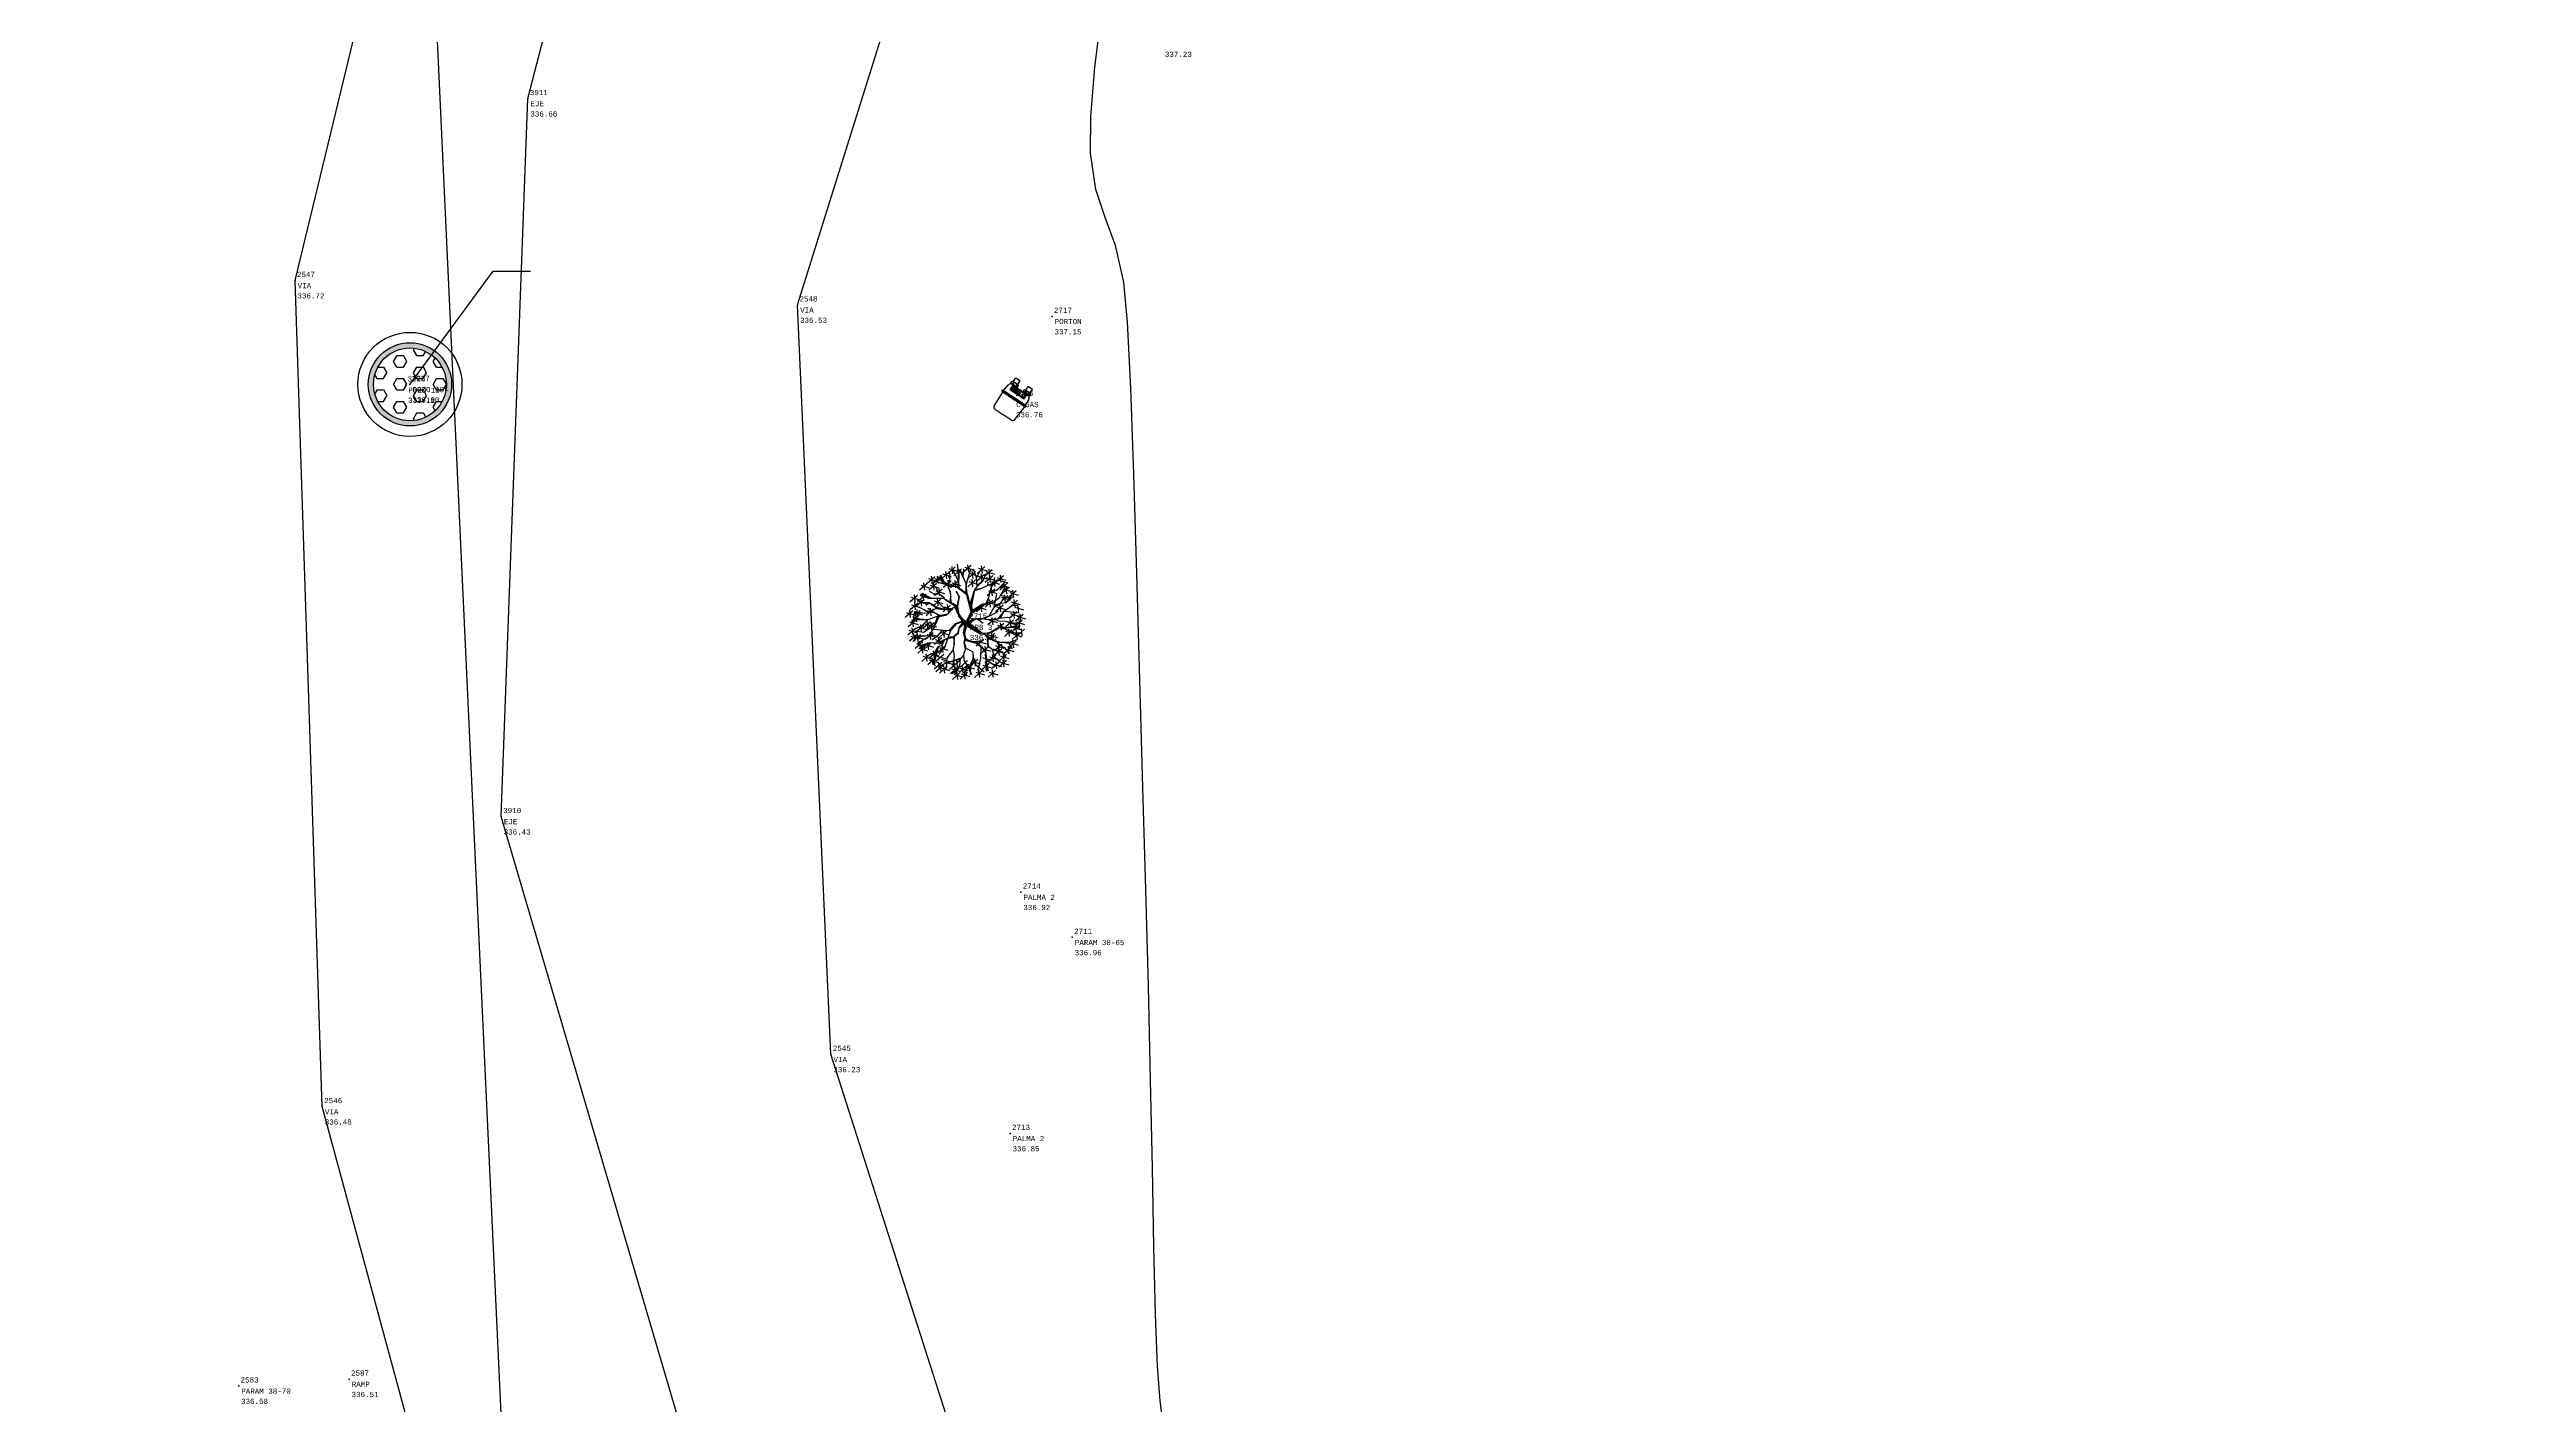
# Model space of a CAD drawing. Header units: metres. Extents: x 5050628 to 5051715, y 2427226 to 2427693.
# Drawn here: x 5051394.82 to 5051418.44, y 2427581.33 to 2427594.36 of the extents above; entities that cross this region are included whole.
import ezdxf
from ezdxf.enums import TextEntityAlignment as Align

# ---------------------------------------------------------------- set-up
doc = ezdxf.new("R2010")
doc.units = ezdxf.units.M
for name, color, linetype in [('1. Eje Vía', 7, 'Continuous'), ('ARBOLES', 3, 'Continuous'), ('C-TOPO-MINR-N', 11, 'Continuous'), ('CVL_PUNTO', 2, 'Continuous'), ('CVL_PUNTO_COR', 2, 'Continuous'), ('CVL_PUNTO_NUM', 2, 'Continuous'), ('POZO', 251, 'Continuous'), ('Red Baja Tension', 30, 'Continuous'), ('Texto', 7, 'Continuous'), ('Vía', 40, 'Continuous')]:
    doc.layers.add(name, color=color, linetype=linetype)
doc.styles.add('MONOTXT4', font='monotxt4.shx')

# ---------------------------------------------------------------- blocks, each defined once
blk = doc.blocks.new('POZO')
h = blk.add_hatch(color=251)
h.dxf.hatch_style = 1
h.paths.add_polyline_path([(0.4, 0, 1), (-0.4, 0, 1)])
h.paths.add_polyline_path([(-0.35, 0, -1), (0.35, 0, -1)], flags=16)
h = blk.add_hatch()
h.set_pattern_fill('HEX', color=252, scale=0.02)
h.set_pattern_definition([(0, (-1173315.06659, -1368270.07615), (0, 0.109985226308), [0.0635, -0.127]), (120, (-1173315.06659, -1368270.07615), (-0.095250000024, -0.054992613154), [0.0635, -0.127]), (60, (-1173315.00309, -1368270.07615), (-0.095250000024, 0.054992613154), [0.0635, -0.127])])
h.paths.add_polyline_path([(-0.35, 0, 1), (0.35, 0, 1)])
at = {"color": 252}
for radius in [0.5, 0.4, 0.35]:
    blk.add_circle((0, 0), radius, dxfattribs=at)
blk = doc.blocks.new('ar-2')
at = {"layer": 'ARBOLES'}
for p, q in [((28.994, 112.147), (28.788, 111.964)), ((28.821, 112.102), (29.055, 112.03)), ((28.899, 112.164), (28.922, 111.964)), ((29.159, 112.15), (28.953, 111.966)), ((29.24, 111.943), (28.972, 112.031)), ((28.986, 112.105), (29.22, 112.033)), ((29.064, 112.167), (29.087, 111.966)), ((29.381, 112.272), (29.175, 112.089)), ((29.208, 112.227), (29.442, 112.155)), ((29.442, 112.04), (29.235, 111.857)), ((29.286, 112.289), (29.309, 112.089)), ((29.552, 112.413), (29.346, 112.23)), ((29.401, 112.088), (29.364, 112.162)), ((29.379, 112.368), (29.613, 112.296)), ((29.632, 112.027), (29.426, 111.844)), ((29.457, 112.43), (29.48, 112.23)), ((29.716, 112.36), (29.509, 112.177)), ((29.537, 112.044), (29.56, 111.844)), ((29.543, 112.315), (29.776, 112.243)), ((29.603, 112.491), (29.626, 112.29)), ((29.982, 112.455), (29.776, 112.272)), ((29.809, 112.411), (30.043, 112.339)), ((29.887, 112.473), (29.91, 112.272)), ((30.096, 112.061), (29.889, 111.878)), ((30.099, 112.288), (29.893, 112.105)), ((29.923, 112.016), (30.156, 111.944)), ((29.926, 112.243), (30.16, 112.171)), ((30, 112.078), (30.023, 111.878)), ((30.004, 112.305), (30.027, 112.105)), ((30.344, 112.212), (30.137, 112.029)), ((30.353, 112.423), (30.146, 112.24)), ((30.171, 112.168), (30.404, 112.095)), ((30.18, 112.379), (30.413, 112.306)), ((30.248, 112.23), (30.271, 112.029)), ((30.257, 112.441), (30.28, 112.24)), ((30.555, 112.339), (30.348, 112.155)), ((30.566, 112.171), (30.36, 111.988)), ((30.382, 112.294), (30.615, 112.222)), ((30.393, 112.127), (30.627, 112.054)), ((30.459, 112.356), (30.482, 112.155)), ((30.471, 112.189), (30.494, 111.988)), ((30.694, 112.066), (30.488, 111.883)), ((30.521, 112.021), (30.755, 111.949)), ((30.599, 112.083), (30.622, 111.883)), ((30.86, 112.173), (30.654, 111.99)), ((30.687, 112.129), (30.921, 112.056)), ((30.743, 112.051), (30.977, 111.979)), ((30.765, 112.191), (30.788, 111.99)), ((28.528, 111.641), (28.322, 111.457)), ((28.536, 111.431), (28.33, 111.248)), ((28.355, 111.596), (28.589, 111.524)), ((28.363, 111.387), (28.597, 111.315)), ((28.433, 111.658), (28.456, 111.457)), ((28.441, 111.449), (28.464, 111.248)), ((28.703, 111.533), (28.497, 111.35)), ((28.68, 111.44), (28.53, 111.502)), ((28.764, 111.682), (28.558, 111.499)), ((28.786, 111.965), (28.579, 111.782)), ((28.608, 111.55), (28.631, 111.35)), ((28.613, 111.92), (28.846, 111.848)), ((28.669, 111.7), (28.692, 111.499)), ((28.69, 111.982), (28.714, 111.782)), ((29.043, 111.964), (28.837, 111.781)), ((28.87, 111.919), (29.104, 111.847)), ((29.153, 111.542), (28.947, 111.359)), ((28.948, 111.981), (28.971, 111.781)), ((28.98, 111.498), (29.214, 111.426)), ((29.198, 111.809), (28.992, 111.626)), ((29.025, 111.764), (29.259, 111.692)), ((29.058, 111.56), (29.081, 111.359)), ((29.29, 111.272), (29.084, 111.452)), ((29.103, 111.827), (29.126, 111.626)), ((29.426, 111.381), (29.22, 111.198)), ((29.269, 111.995), (29.502, 111.923)), ((29.331, 111.398), (29.354, 111.198)), ((29.459, 111.982), (29.692, 111.91)), ((30.237, 111.392), (30.26, 111.192)), ((30.572, 111.509), (30.366, 111.326)), ((30.399, 111.465), (30.632, 111.392)), ((30.434, 111.919), (30.446, 112)), ((30.449, 111.764), (30.683, 111.692)), ((30.477, 111.527), (30.5, 111.326)), ((30.527, 111.827), (30.55, 111.626)), ((30.603, 111.328), (30.677, 111.671)), ((30.85, 111.375), (30.644, 111.192)), ((30.755, 111.392), (30.778, 111.192)), ((30.963, 111.971), (30.756, 111.788)), ((30.79, 111.926), (31.023, 111.854)), ((30.808, 111.591), (31.042, 111.519)), ((31.017, 111.865), (30.81, 111.682)), ((30.844, 111.82), (31.077, 111.748)), ((30.857, 111.782), (30.956, 111.857)), ((30.867, 111.988), (30.89, 111.788)), ((30.921, 111.882), (30.945, 111.682)), ((31.2, 111.764), (30.994, 111.581)), ((31.027, 111.72), (31.261, 111.648)), ((31.239, 111.509), (31.033, 111.326)), ((31.066, 111.465), (31.3, 111.392)), ((31.094, 111.372), (31.231, 111.378)), ((31.105, 111.782), (31.128, 111.581)), ((31.144, 111.527), (31.167, 111.326)), ((31.242, 111.382), (31.265, 111.182)), ((28.4, 111.227), (28.194, 111.044)), ((28.227, 111.182), (28.46, 111.11)), ((28.468, 110.742), (28.262, 110.559)), ((28.48, 110.97), (28.274, 110.787)), ((28.295, 110.697), (28.529, 110.625)), ((28.305, 111.244), (28.328, 111.044)), ((28.307, 110.925), (28.541, 110.853)), ((28.569, 111.108), (28.363, 110.925)), ((28.373, 110.759), (28.396, 110.559)), ((28.385, 110.987), (28.408, 110.787)), ((28.603, 111.231), (28.396, 111.048)), ((28.43, 111.186), (28.663, 111.114)), ((28.474, 111.126), (28.497, 110.925)), ((28.699, 110.836), (28.493, 110.653)), ((28.507, 111.248), (28.53, 111.048)), ((28.526, 110.791), (28.759, 110.719)), ((28.604, 110.853), (28.627, 110.653)), ((28.875, 110.925), (28.669, 110.742)), ((28.702, 110.88), (28.936, 110.808)), ((28.964, 111.276), (28.758, 111.092)), ((28.98, 110.902), (28.774, 110.719)), ((28.78, 110.942), (28.803, 110.742)), ((28.807, 110.857), (29.041, 110.785)), ((28.869, 111.293), (28.892, 111.092)), ((28.885, 110.919), (28.908, 110.719)), ((29.32, 110.686), (29.114, 110.503)), ((29.225, 110.703), (29.248, 110.503)), ((29.253, 111.336), (29.486, 111.264)), ((30.16, 111.33), (30.393, 111.258)), ((30.638, 111.025), (30.432, 110.841)), ((30.465, 110.98), (30.699, 110.908)), ((30.543, 111.042), (30.566, 110.841)), ((30.868, 110.88), (30.662, 110.697)), ((30.677, 111.33), (30.911, 111.258)), ((30.773, 110.897), (30.796, 110.697)), ((31.089, 110.713), (30.883, 110.53)), ((31.128, 110.97), (30.922, 110.787)), ((30.994, 110.73), (31.017, 110.53)), ((31.222, 111.198), (31.016, 111.015)), ((31.033, 110.987), (31.056, 110.787)), ((31.049, 111.153), (31.283, 111.081)), ((31.276, 110.82), (31.07, 110.637)), ((31.103, 110.776), (31.336, 110.704)), ((31.127, 111.215), (31.15, 111.015)), ((31.368, 110.97), (31.162, 110.787)), ((31.164, 111.32), (31.398, 111.248)), ((31.181, 110.838), (31.204, 110.637)), ((31.394, 111.125), (31.188, 110.942)), ((31.195, 110.925), (31.428, 110.853)), ((31.221, 111.081), (31.455, 111.009)), ((31.433, 110.725), (31.227, 110.542)), ((31.273, 110.987), (31.296, 110.787)), ((31.299, 111.143), (31.322, 110.942)), ((31.338, 110.742), (31.361, 110.542)), ((28.513, 110.584), (28.307, 110.401)), ((28.34, 110.539), (28.574, 110.467)), ((28.608, 110.578), (28.402, 110.395)), ((28.418, 110.601), (28.441, 110.401)), ((28.435, 110.533), (28.669, 110.461)), ((28.669, 110.386), (28.463, 110.203)), ((28.513, 110.595), (28.536, 110.395)), ((28.738, 110.254), (28.532, 110.071)), ((28.565, 110.21), (28.798, 110.138)), ((28.574, 110.403), (28.597, 110.203)), ((28.848, 110.035), (28.641, 109.852)), ((28.643, 110.272), (28.666, 110.071)), ((28.897, 110.351), (28.69, 110.168)), ((28.724, 110.306), (28.957, 110.234)), ((28.953, 110.629), (28.747, 110.446)), ((28.752, 110.053), (28.776, 109.852)), ((28.78, 110.585), (29.013, 110.513)), ((28.801, 110.368), (28.825, 110.168)), ((29.048, 110.123), (28.842, 109.94)), ((28.858, 110.647), (28.881, 110.446)), ((28.875, 110.078), (29.109, 110.006)), ((28.953, 110.14), (28.976, 109.94)), ((29.183, 110.491), (28.977, 110.308)), ((29.01, 110.446), (29.243, 110.374)), ((29.237, 110.04), (29.031, 109.856)), ((29.088, 110.508), (29.111, 110.308)), ((29.113, 110.228), (29.346, 110.156)), ((29.147, 110.641), (29.381, 110.569)), ((30.328, 110.446), (30.122, 110.263)), ((30.155, 110.402), (30.389, 110.329)), ((30.449, 110.246), (30.243, 110.063)), ((30.276, 110.201), (30.51, 110.129)), ((30.354, 110.263), (30.377, 110.063)), ((30.627, 110.614), (30.421, 110.43)), ((30.65, 110.024), (30.444, 109.841)), ((30.454, 110.569), (30.687, 110.497)), ((30.532, 110.631), (30.555, 110.43)), ((30.555, 110.041), (30.578, 109.841)), ((30.811, 110.324), (30.605, 110.14)), ((30.811, 110.191), (30.605, 110.008)), ((30.638, 110.279), (30.872, 110.207)), ((30.716, 110.341), (30.739, 110.14)), ((30.716, 110.208), (30.739, 110.008)), ((30.944, 110.051), (30.738, 109.868)), ((30.771, 110.006), (31.004, 109.934)), ((30.849, 110.068), (30.872, 109.868)), ((31.078, 110.24), (30.872, 110.057)), ((30.883, 110.226), (31.007, 110.065)), ((30.905, 110.195), (31.138, 110.123)), ((30.916, 110.668), (31.15, 110.596)), ((30.983, 110.257), (31.006, 110.057)), ((31.2, 110.407), (30.994, 110.224)), ((31.301, 110.632), (31.094, 110.449)), ((31.105, 110.425), (31.128, 110.224)), ((31.128, 110.587), (31.361, 110.515)), ((31.205, 110.649), (31.228, 110.449)), ((28.675, 109.99), (28.908, 109.918)), ((29.013, 109.94), (28.807, 109.757)), ((28.84, 109.895), (29.074, 109.823)), ((28.918, 109.957), (28.941, 109.757)), ((28.974, 109.92), (28.997, 109.72)), ((29.186, 109.821), (28.979, 109.638)), ((29.235, 109.753), (29.028, 109.57)), ((29.064, 109.995), (29.297, 109.923)), ((29.09, 109.838), (29.113, 109.638)), ((29.331, 109.718), (29.124, 109.535)), ((29.139, 109.77), (29.162, 109.57)), ((29.158, 109.673), (29.391, 109.601)), ((29.181, 109.913), (29.414, 109.841)), ((29.23, 109.845), (29.463, 109.773)), ((29.235, 109.735), (29.259, 109.535)), ((29.603, 109.817), (29.397, 109.634)), ((29.459, 109.65), (29.692, 109.578)), ((29.684, 109.547), (29.478, 109.364)), ((29.508, 109.835), (29.531, 109.634)), ((29.511, 109.502), (29.745, 109.43)), ((29.514, 109.523), (29.632, 109.679)), ((29.537, 109.712), (29.56, 109.512)), ((29.581, 109.897), (29.605, 109.696)), ((29.589, 109.564), (29.612, 109.364)), ((29.654, 109.673), (29.887, 109.601)), ((29.887, 109.874), (29.681, 109.691)), ((29.887, 109.556), (29.681, 109.373)), ((29.904, 109.773), (29.698, 109.59)), ((29.714, 109.512), (29.948, 109.44)), ((29.731, 109.735), (29.754, 109.535)), ((29.792, 109.574), (29.815, 109.373)), ((30.01, 109.763), (29.803, 109.579)), ((29.869, 109.753), (29.831, 109.61)), ((29.831, 109.61), (29.85, 109.479)), ((29.837, 109.718), (30.07, 109.646)), ((29.914, 109.78), (29.938, 109.579)), ((30.165, 109.907), (29.959, 109.724)), ((29.992, 109.862), (30.226, 109.79)), ((30.282, 109.601), (30.076, 109.418)), ((30.109, 109.556), (30.343, 109.484)), ((30.167, 109.616), (30.211, 109.523)), ((30.187, 109.618), (30.21, 109.418)), ((30.471, 109.796), (30.265, 109.613)), ((30.294, 109.956), (30.527, 109.884)), ((30.298, 109.751), (30.532, 109.679)), ((30.376, 109.813), (30.399, 109.613)), ((30.645, 109.605), (30.439, 109.422)), ((30.472, 109.561), (30.706, 109.489)), ((30.477, 109.979), (30.71, 109.907)), ((30.743, 109.829), (30.537, 109.646)), ((30.55, 109.623), (30.573, 109.422)), ((30.57, 109.784), (30.804, 109.712)), ((30.648, 109.846), (30.671, 109.646)), ((30.94, 109.879), (30.733, 109.696)), ((30.767, 109.835), (31, 109.763)), ((30.844, 109.897), (30.867, 109.696))]:
    blk.add_line(p, q, dxfattribs=at)
at = {"layer": 'ARBOLES', "color": 27}
for p, q in [((29.245, 111.956), (29.091, 112.149)), ((29.115, 112.149), (29.24, 111.988)), ((29.24, 111.988), (29.14, 112.174)), ((29.277, 111.969), (29.158, 112.187)), ((29.346, 112.057), (29.369, 111.857)), ((29.37, 111.844), (29.414, 112.149)), ((29.414, 112.149), (29.395, 112.287)), ((29.638, 112.025), (29.5, 112.311)), ((29.638, 112.218), (29.619, 112.342)), ((29.619, 111.888), (29.644, 112.043)), ((29.62, 112.377), (29.643, 112.177)), ((29.638, 112.342), (29.65, 112.224)), ((29.644, 112.043), (29.638, 112.218)), ((29.644, 111.993), (29.662, 112.348)), ((29.756, 112.137), (29.688, 112.342)), ((29.762, 112.143), (29.787, 112.361)), ((29.849, 111.956), (29.762, 112.143)), ((29.855, 111.956), (29.974, 112.361)), ((30.129, 112.131), (30.048, 112.355)), ((30.142, 111.882), (30.129, 112.131)), ((30.136, 112.137), (30.229, 112.305)), ((30.142, 111.919), (30.297, 112.038)), ((30.147, 111.882), (30.297, 112.031)), ((30.297, 112.031), (30.396, 112.249)), ((30.428, 111.913), (30.739, 112.056)), ((30.595, 111.956), (30.621, 112.125)), ((28.711, 111.253), (28.481, 111.359)), ((28.53, 111.488), (28.763, 111.416)), ((28.591, 111.638), (28.825, 111.565)), ((28.853, 111.558), (28.611, 111.664)), ((28.853, 111.564), (28.636, 111.67)), ((28.897, 111.564), (28.654, 111.695)), ((28.853, 111.44), (28.68, 111.44)), ((28.848, 111.434), (28.755, 111.366)), ((28.978, 111.677), (28.853, 111.744)), ((29.245, 111.558), (28.853, 111.558)), ((29.091, 111.303), (28.853, 111.44)), ((29.041, 111.297), (28.854, 111.434)), ((29.041, 111.839), (28.91, 111.982)), ((29.091, 111.677), (28.978, 111.677)), ((29.102, 111.683), (29.041, 111.839)), ((29.258, 111.564), (29.102, 111.683)), ((29.383, 111.888), (29.245, 111.956)), ((29.494, 111.409), (29.245, 111.558)), ((29.563, 111.334), (29.271, 111.534)), ((29.383, 111.9), (29.277, 111.969)), ((29.42, 111.733), (29.37, 111.844)), ((29.37, 111.844), (29.42, 111.683)), ((29.494, 111.894), (29.383, 111.9)), ((29.588, 111.876), (29.383, 111.888)), ((29.42, 111.683), (29.414, 111.471)), ((29.439, 111.458), (29.42, 111.733)), ((29.619, 111.888), (29.494, 111.894)), ((29.619, 111.328), (29.494, 111.409)), ((29.662, 111.601), (29.576, 111.757)), ((29.862, 111.657), (29.588, 111.876)), ((29.6, 111.352), (29.656, 111.595)), ((29.625, 111.346), (29.662, 111.601)), ((29.638, 111.906), (29.644, 111.863)), ((29.669, 111.832), (29.644, 111.993)), ((29.881, 111.664), (29.669, 111.832)), ((29.837, 111.701), (29.855, 111.95)), ((29.874, 111.677), (29.849, 111.956)), ((29.98, 111.197), (29.862, 111.657)), ((29.967, 111.378), (29.881, 111.664)), ((29.961, 111.421), (30.067, 111.77)), ((29.998, 111.352), (29.967, 111.378)), ((30.004, 111.179), (29.974, 111.346)), ((29.98, 111.384), (30.017, 111.534)), ((29.998, 111.365), (30.08, 111.794)), ((30.017, 111.179), (29.998, 111.352)), ((30.017, 111.246), (30.297, 111.409)), ((30.03, 111.209), (30.253, 111.359)), ((30.036, 111.179), (30.309, 111.396)), ((30.08, 111.794), (30.142, 111.882)), ((30.086, 111.776), (30.223, 111.82)), ((30.104, 111.813), (30.229, 111.826)), ((30.333, 111.375), (30.126, 111.192)), ((30.223, 111.82), (30.428, 111.913)), ((30.297, 111.409), (30.422, 111.421)), ((30.309, 111.396), (30.471, 111.409)), ((30.385, 111.421), (30.459, 111.59)), ((30.622, 111.809), (30.416, 111.626)), ((30.422, 111.421), (30.446, 111.502)), ((30.446, 111.502), (30.491, 111.701)), ((30.471, 111.409), (30.565, 111.446)), ((30.484, 111.714), (30.546, 111.888)), ((30.491, 111.701), (30.701, 111.8)), ((30.502, 111.739), (30.695, 111.794)), ((30.546, 111.888), (30.595, 111.956)), ((30.565, 111.446), (30.739, 111.577)), ((30.609, 111.322), (30.783, 111.434)), ((30.615, 111.366), (30.789, 111.44)), ((30.701, 111.8), (30.857, 111.963)), ((30.739, 111.577), (30.857, 111.782)), ((30.757, 111.863), (30.87, 111.943)), ((30.757, 111.85), (30.882, 111.919)), ((30.981, 111.635), (30.775, 111.452)), ((30.783, 111.648), (31.017, 111.576)), ((30.783, 111.434), (30.939, 111.453)), ((30.789, 111.434), (30.895, 111.621)), ((30.876, 111.216), (31.094, 111.372)), ((30.886, 111.653), (30.909, 111.452)), ((30.939, 111.453), (31.088, 111.652)), ((30.939, 111.453), (31.119, 111.614)), ((28.396, 111.064), (28.63, 110.991)), ((28.406, 110.992), (28.767, 110.98)), ((28.786, 110.98), (28.412, 111.011)), ((28.648, 110.817), (28.418, 110.705)), ((28.637, 111.16), (28.419, 111.135)), ((28.431, 111.16), (28.556, 111.166)), ((28.723, 111.148), (28.437, 111.198)), ((28.699, 110.637), (28.456, 110.675)), ((28.804, 110.979), (28.648, 110.817)), ((28.848, 110.743), (28.699, 110.637)), ((28.829, 111.166), (28.711, 111.253)), ((28.823, 111.166), (28.723, 111.148)), ((28.791, 111.231), (29.025, 111.159)), ((28.991, 110.793), (28.798, 110.5)), ((29.102, 111.085), (28.804, 110.979)), ((29.116, 111.085), (28.811, 111.284)), ((29.016, 111.278), (28.823, 111.166)), ((28.985, 110.805), (28.848, 110.743)), ((29.284, 110.681), (28.916, 110.724)), ((29.072, 111.067), (28.973, 110.799)), ((29.103, 111.06), (28.985, 110.805)), ((28.997, 111.173), (29.14, 111.098)), ((29.246, 111.253), (29.016, 111.278)), ((29.234, 111.272), (29.041, 111.297)), ((29.277, 111.259), (29.091, 111.303)), ((29.339, 111.129), (29.102, 111.085)), ((29.109, 111.067), (29.327, 111.116)), ((29.408, 110.693), (29.178, 110.669)), ((29.408, 111.26), (29.265, 111.26)), ((29.421, 110.687), (29.271, 110.245)), ((29.457, 111.285), (29.277, 111.259)), ((29.47, 111.285), (29.339, 111.129)), ((29.433, 111.278), (29.339, 111.129)), ((29.545, 110.868), (29.377, 110.693)), ((29.551, 110.861), (29.408, 110.693)), ((29.433, 110.693), (29.582, 110.868)), ((29.544, 111.334), (29.457, 111.285)), ((29.55, 111.309), (29.47, 111.285)), ((29.738, 110.942), (29.545, 110.868)), ((29.55, 111.309), (29.625, 111.135)), ((29.756, 110.917), (29.551, 110.861)), ((29.595, 111.266), (29.563, 111.334)), ((29.644, 111.11), (29.6, 111.322)), ((29.644, 110.774), (29.613, 110.612)), ((29.656, 111.129), (29.619, 111.328)), ((29.651, 110.743), (29.626, 110.6)), ((29.763, 110.923), (29.638, 111.098)), ((29.749, 110.967), (29.644, 111.11)), ((29.848, 110.918), (29.651, 110.743)), ((29.756, 110.992), (29.656, 111.129)), ((29.657, 110.768), (29.781, 110.936)), ((29.812, 110.923), (29.657, 110.768)), ((29.855, 110.917), (29.749, 110.967)), ((29.855, 110.917), (29.756, 110.992)), ((29.812, 110.874), (29.769, 110.625)), ((29.848, 110.918), (29.775, 110.612)), ((29.856, 110.812), (29.8, 110.618)), ((29.848, 110.918), (29.98, 111.197)), ((29.848, 110.918), (30.004, 111.179)), ((29.848, 110.918), (29.887, 110.811)), ((29.893, 110.954), (29.881, 110.917)), ((29.881, 110.917), (29.905, 110.817)), ((29.887, 110.811), (30.223, 110.599)), ((29.905, 110.817), (29.918, 110.917)), ((29.918, 110.992), (30.017, 111.16)), ((29.918, 110.936), (30.043, 111.017)), ((29.918, 110.917), (29.918, 110.992)), ((29.924, 110.911), (30.018, 110.986)), ((29.93, 110.898), (30.291, 110.618)), ((29.937, 110.805), (29.93, 110.867)), ((29.93, 110.867), (30.21, 110.655)), ((30.204, 110.631), (29.937, 110.805)), ((29.949, 110.886), (30.092, 111.005)), ((30.21, 110.655), (29.967, 110.811)), ((30.018, 110.986), (30.105, 111.017)), ((30.092, 111.005), (30.155, 111.005)), ((30.105, 111.017), (30.298, 111.017)), ((30.155, 111.005), (30.31, 110.892)), ((30.192, 110.986), (30.323, 111.011)), ((30.279, 111.017), (30.472, 111.091)), ((30.298, 111.017), (30.422, 110.992)), ((30.348, 111.017), (30.478, 111.091)), ((30.422, 110.992), (30.727, 111.017)), ((30.472, 111.091), (30.609, 111.322)), ((30.491, 111.091), (30.721, 111.21)), ((30.502, 110.649), (30.739, 110.787)), ((30.528, 110.992), (30.659, 110.986)), ((30.534, 110.643), (30.733, 110.768)), ((30.628, 111.005), (30.721, 110.955)), ((30.695, 110.835), (30.928, 110.763)), ((30.721, 110.955), (30.908, 110.942)), ((30.727, 111.017), (30.876, 111.216)), ((30.733, 110.768), (30.9, 110.737)), ((30.739, 110.787), (30.882, 110.755)), ((30.746, 111.023), (30.976, 111.048)), ((30.777, 111.036), (30.889, 111.229)), ((30.882, 110.755), (31.199, 110.787)), ((30.889, 111.216), (31.275, 111.173)), ((30.9, 110.737), (31.156, 110.631)), ((31.138, 110.612), (30.907, 110.724)), ((30.908, 110.942), (31.293, 110.874)), ((31.181, 110.811), (30.919, 110.761)), ((30.955, 110.925), (31.189, 110.853)), ((30.976, 111.048), (31.063, 111.042)), ((31.298, 110.798), (31.181, 110.811)), ((31.199, 110.787), (31.293, 110.755)), ((31.298, 110.78), (31.224, 110.792)), ((28.568, 110.525), (28.462, 110.5)), ((28.63, 110.525), (28.475, 110.482)), ((28.496, 110.341), (28.729, 110.269)), ((28.798, 110.5), (28.531, 110.339)), ((28.755, 110.538), (28.537, 110.532)), ((28.86, 110.357), (28.58, 110.27)), ((28.705, 110.282), (28.58, 110.257)), ((28.599, 110.233), (28.705, 110.282)), ((28.612, 110.208), (28.842, 110.345)), ((28.923, 110.563), (28.63, 110.525)), ((28.991, 110.096), (28.755, 109.984)), ((29.109, 110.339), (28.86, 110.357)), ((29.06, 110.538), (28.923, 110.563)), ((29.066, 110.532), (28.923, 110.438)), ((29.035, 110.158), (28.96, 109.791)), ((29.091, 110.245), (28.973, 109.766)), ((29.078, 110.251), (28.991, 110.096)), ((29.178, 110.669), (29.06, 110.538)), ((29.184, 110.282), (29.078, 110.251)), ((29.286, 110.273), (29.08, 110.09)), ((29.271, 110.245), (29.103, 110.052)), ((29.228, 110.432), (29.109, 110.339)), ((29.122, 110.332), (29.228, 110.407)), ((29.228, 110.407), (29.165, 110.282)), ((29.253, 110.426), (29.184, 110.282)), ((29.191, 110.29), (29.214, 110.09)), ((29.414, 110.507), (29.228, 110.432)), ((29.427, 110.494), (29.253, 110.426)), ((29.489, 110.152), (29.321, 109.952)), ((29.514, 110.519), (29.414, 110.507)), ((29.501, 110.482), (29.427, 110.494)), ((29.52, 110.332), (29.489, 110.152)), ((29.495, 110.164), (29.52, 109.984)), ((29.501, 110.519), (29.52, 110.332)), ((29.613, 110.612), (29.514, 110.525)), ((29.582, 110.575), (29.514, 110.519)), ((29.52, 110.307), (29.526, 110.513)), ((29.626, 110.6), (29.582, 110.575)), ((29.781, 110.027), (29.682, 109.915)), ((29.775, 110.612), (29.812, 110.457)), ((29.831, 110.195), (29.775, 110.04)), ((29.775, 110.04), (29.787, 109.884)), ((29.8, 110.45), (29.787, 110.357)), ((29.787, 110.357), (29.819, 110.183)), ((29.819, 110.432), (29.794, 110.364)), ((29.794, 110.364), (29.837, 110.208)), ((29.8, 110.618), (29.825, 110.469)), ((29.812, 110.457), (29.887, 110.413)), ((29.825, 110.469), (29.912, 110.426)), ((29.837, 110.208), (30.018, 110.12)), ((29.887, 110.413), (30.124, 110.345)), ((29.912, 110.426), (30.092, 110.37)), ((30.018, 110.12), (30.043, 109.915)), ((30.285, 110.413), (30.055, 110.382)), ((30.124, 110.37), (30.254, 110.264)), ((30.124, 110.345), (30.248, 110.245)), ((30.13, 110.37), (30.285, 110.413)), ((30.291, 110.618), (30.204, 110.631)), ((30.223, 110.599), (30.341, 110.593)), ((30.248, 110.245), (30.235, 109.934)), ((30.26, 110.257), (30.379, 110.071)), ((30.309, 110.618), (30.372, 110.618)), ((30.341, 110.593), (30.422, 110.493)), ((30.366, 110.046), (30.379, 109.853)), ((30.372, 110.618), (30.502, 110.649)), ((30.379, 110.071), (30.397, 109.884)), ((30.403, 110.581), (30.446, 110.493)), ((30.409, 110.581), (30.534, 110.643)), ((30.416, 110.488), (30.428, 110.282)), ((30.422, 110.493), (30.701, 110.369)), ((30.428, 110.282), (30.546, 110.189)), ((30.453, 110.282), (30.435, 110.482)), ((30.446, 110.493), (30.695, 110.388)), ((30.546, 110.189), (30.615, 109.971)), ((30.565, 110.171), (30.814, 110.102)), ((30.578, 110.189), (30.827, 110.108)), ((30.638, 110.146), (30.872, 110.074)), ((30.683, 110.364), (30.883, 110.226)), ((30.695, 110.388), (31, 110.35)), ((30.701, 110.369), (31.019, 110.376)), ((30.827, 110.108), (30.914, 109.977)), ((31, 110.35), (31.099, 110.195)), ((31.019, 110.376), (31.231, 110.443)), ((31.027, 110.363), (31.261, 110.29)), ((31.249, 110.581), (31.138, 110.612)), ((31.261, 110.599), (31.144, 110.625)), ((31.156, 110.631), (31.274, 110.625)), ((29.215, 109.772), (29.085, 109.691)), ((29.676, 109.915), (29.215, 109.772)), ((29.246, 109.784), (29.713, 109.952)), ((29.302, 109.679), (29.259, 109.616)), ((29.321, 109.952), (29.302, 109.679)), ((29.632, 109.695), (29.426, 109.512)), ((29.677, 109.879), (29.47, 109.696)), ((29.663, 109.729), (29.47, 109.517)), ((29.52, 109.984), (29.489, 109.753)), ((29.663, 109.722), (29.539, 109.511)), ((29.682, 109.915), (29.663, 109.729)), ((29.787, 109.884), (29.869, 109.753)), ((29.875, 109.753), (29.999, 109.492)), ((30.024, 109.909), (29.955, 109.76)), ((29.962, 109.747), (29.955, 109.486)), ((30.043, 109.915), (29.962, 109.747)), ((30.03, 109.965), (30.024, 109.909)), ((30.043, 109.915), (30.099, 109.772)), ((30.07, 109.924), (30.093, 109.724)), ((30.099, 109.772), (30.335, 109.573)), ((30.235, 109.934), (30.167, 109.616)), ((30.397, 109.585), (30.372, 109.841)), ((30.379, 109.853), (30.422, 109.592)), ((30.391, 109.884), (30.441, 109.592)), ((30.397, 109.884), (30.652, 109.735)), ((30.615, 109.971), (30.771, 109.853))]:
    blk.add_line(p, q, dxfattribs=at)
blk = doc.blocks.new('*X64')
at = {"color": 0}
for p, q in [((833.9, 176.5, 2), (834.9, 177.6, 2)), ((833.9, 177, 2), (834.5, 177.6, 2)), ((833.9, 177.4, 2), (834, 177.6, 2)), ((833.9, 176.1, 2), (834.4, 176.6, 2)), ((833.9, 175.6, 2), (834.4, 176.1, 2)), ((833.9, 175.2, 2), (834.4, 175.7, 2)), ((833.9, 174.7, 2), (834.4, 175.2, 2)), ((834, 174.4, 2), (834.6, 175, 2)), ((834.4, 174.4, 2), (835, 175, 2)), ((834.8, 177, 2), (835.4, 177.6, 2)), ((834.9, 174.4, 2), (836.4, 175.9, 2)), ((835.2, 177, 2), (835.8, 177.6, 2)), ((835.3, 174.4, 2), (836.4, 175.4, 2)), ((835.4, 176.2, 2), (836.7, 177.6, 2)), ((835.4, 176.7, 2), (836.3, 177.6, 2)), ((835.4, 175.8, 2), (836.4, 176.8, 2)), ((835.4, 175.3, 2), (836.4, 176.3, 2)), ((835.8, 174.4, 2), (836.4, 175, 2)), ((836.2, 174.4, 2), (836.8, 175, 2)), ((836.6, 177, 2), (837.2, 177.6, 2)), ((836.7, 174.4, 2), (837.3, 175, 2)), ((837, 177, 2), (837.6, 177.6, 2)), ((837.1, 174.4, 2), (838.4, 175.6, 2)), ((837.4, 176.4, 2), (838.5, 177.6, 2)), ((837.4, 176.9, 2), (838.1, 177.6, 2)), ((837.4, 176, 2), (839, 177.6, 2)), ((837.4, 175.5, 2), (838.4, 176.5, 2)), ((837.4, 175.1, 2), (838.4, 176.1, 2)), ((837.6, 174.4, 2), (838.4, 175.2, 2)), ((838, 174.4, 2), (838.6, 175, 2)), ((838.5, 174.4, 2), (839.1, 175, 2)), ((838.8, 177, 2), (839.4, 177.6, 2)), ((838.9, 174.4, 2), (840.1, 175.6, 2)), ((839.3, 177, 2), (839.9, 177.6, 2)), ((839.4, 176.6, 2), (840.1, 177.4, 2)), ((839.4, 176.2, 2), (840.1, 177, 2)), ((839.4, 175.7, 2), (840.1, 176.5, 2)), ((839.4, 175.3, 2), (840.1, 176.1, 2)), ((839.4, 174.4, 2), (840.1, 175.2, 2)), ((839.8, 174.4, 2), (840.1, 174.7, 2))]:
    blk.add_line(p, q, dxfattribs=at)
blk = doc.blocks.new('gas')
for p, q in [((840269.27, 1366923.32, -0.27), (840269.23, 1366923.32, -0.27)), ((840269.23, 1366923.24, -0.27), (840269.23, 1366923.32, -0.27)), ((840269.28, 1366923.28, -0.27), (840269.23, 1366923.28, -0.27)), ((840269.28, 1366923.33, -0.27), (840269.31, 1366923.67, -0.27)), ((840269.28, 1366923.32, -0.27), (840269.9, 1366923.32, -0.27)), ((840269.28, 1366923.28, -0.27), (840269.9, 1366923.28, -0.27)), ((840269.36, 1366923.8, -0.27), (840269.36, 1366923.91, -0.27)), ((840269.36, 1366923.82, -0.27), (840269.74, 1366923.82, -0.27)), ((840269.36, 1366923.8, -0.27), (840269.74, 1366923.8, -0.27)), ((840269.4, 1366923.93, -0.27), (840269.55, 1366923.93, -0.27)), ((840269.42, 1366923.93, -0.27), (840269.42, 1366924.14, -0.27)), ((840269.42, 1366924.14, -0.27), (840269.67, 1366924.14, -0.27)), ((840269.42, 1366923.78, -0.27), (840269.42, 1366923.8, -0.27)), ((840269.43, 1366923.78, -0.27), (840269.9, 1366923.78, -0.27)), ((840269.45, 1366923.91, -0.27), (840269.45, 1366923.82, -0.27)), ((840269.51, 1366923.53, -0.27), (840269.51, 1366923.78, -0.27)), ((840269.51, 1366923.53, -0.27), (840269.9, 1366923.53, -0.27)), ((840269.53, 1366923.76, -0.27), (840269.9, 1366923.76, -0.27)), ((840269.53, 1366923.55, -0.27), (840269.53, 1366923.76, -0.27)), ((840269.53, 1366923.55, -0.27), (840269.9, 1366923.55, -0.27)), ((840269.69, 1366923.93, -0.27), (840269.55, 1366923.93, -0.27)), ((840269.57, 1366923.59, -0.27), (840269.57, 1366923.72, -0.27)), ((840269.57, 1366923.72, -0.27), (840270.01, 1366923.72, -0.27)), ((840269.57, 1366923.59, -0.27), (840270.01, 1366923.59, -0.27)), ((840269.62, 1366923.68, -0.27), (840269.64, 1366923.68, -0.27)), ((840269.62, 1366923.64, -0.27), (840269.62, 1366923.68, -0.27)), ((840269.62, 1366923.64, -0.27), (840269.64, 1366923.64, -0.27)), ((840269.64, 1366923.91, -0.27), (840269.64, 1366923.82, -0.27)), ((840269.64, 1366923.64, -0.27), (840269.64, 1366923.68, -0.27)), ((840269.66, 1366923.68, -0.27), (840269.68, 1366923.68, -0.27)), ((840269.66, 1366923.64, -0.27), (840269.66, 1366923.68, -0.27)), ((840269.66, 1366923.64, -0.27), (840269.68, 1366923.64, -0.27)), ((840269.67, 1366923.93, -0.27), (840269.67, 1366924.14, -0.27)), ((840269.67, 1366923.78, -0.27), (840269.67, 1366923.8, -0.27)), ((840269.68, 1366923.64, -0.27), (840269.68, 1366923.68, -0.27)), ((840269.71, 1366923.68, -0.27), (840269.73, 1366923.68, -0.27)), ((840269.71, 1366923.64, -0.27), (840269.71, 1366923.68, -0.27)), ((840269.71, 1366923.64, -0.27), (840269.73, 1366923.64, -0.27)), ((840269.73, 1366923.8, -0.27), (840269.73, 1366923.91, -0.27)), ((840269.73, 1366923.64, -0.27), (840269.73, 1366923.68, -0.27)), ((840269.75, 1366923.68, -0.27), (840269.77, 1366923.68, -0.27)), ((840269.75, 1366923.64, -0.27), (840269.75, 1366923.68, -0.27)), ((840269.75, 1366923.64, -0.27), (840269.77, 1366923.64, -0.27)), ((840269.77, 1366923.64, -0.27), (840269.77, 1366923.68, -0.27)), ((840269.79, 1366923.68, -0.27), (840269.81, 1366923.68, -0.27)), ((840269.79, 1366923.64, -0.27), (840269.79, 1366923.68, -0.27)), ((840269.79, 1366923.64, -0.27), (840269.81, 1366923.64, -0.27)), ((840269.81, 1366923.64, -0.27), (840269.81, 1366923.68, -0.27)), ((840269.83, 1366923.68, -0.27), (840269.85, 1366923.68, -0.27)), ((840269.83, 1366923.64, -0.27), (840269.83, 1366923.68, -0.27)), ((840269.83, 1366923.64, -0.27), (840269.85, 1366923.64, -0.27)), ((840269.85, 1366923.64, -0.27), (840269.85, 1366923.68, -0.27)), ((840269.86, 1366923.69, -0.27), (840269.86, 1366923.62, -0.27)), ((840269.86, 1366923.69, -0.27), (840269.99, 1366923.69, -0.27)), ((840269.86, 1366923.62, -0.27), (840269.99, 1366923.62, -0.27)), ((840269.87, 1366923.68, -0.27), (840269.89, 1366923.68, -0.27)), ((840269.87, 1366923.64, -0.27), (840269.87, 1366923.68, -0.27)), ((840269.87, 1366923.64, -0.27), (840269.89, 1366923.64, -0.27)), ((840269.89, 1366923.64, -0.27), (840269.89, 1366923.68, -0.27)), ((840270.37, 1366923.78, -0.27), (840269.9, 1366923.78, -0.27)), ((840270.28, 1366923.76, -0.27), (840269.9, 1366923.76, -0.27)), ((840270.28, 1366923.55, -0.27), (840269.9, 1366923.55, -0.27)), ((840270.3, 1366923.53, -0.27), (840269.9, 1366923.53, -0.27)), ((840270.53, 1366923.32, -0.27), (840269.9, 1366923.32, -0.27)), ((840270.53, 1366923.28, -0.27), (840269.9, 1366923.28, -0.27)), ((840269.91, 1366923.68, -0.27), (840269.94, 1366923.68, -0.27)), ((840269.91, 1366923.64, -0.27), (840269.91, 1366923.68, -0.27)), ((840269.91, 1366923.64, -0.27), (840269.94, 1366923.64, -0.27)), ((840269.94, 1366923.64, -0.27), (840269.94, 1366923.68, -0.27)), ((840269.96, 1366923.68, -0.27), (840269.98, 1366923.68, -0.27)), ((840269.96, 1366923.64, -0.27), (840269.96, 1366923.68, -0.27)), ((840269.96, 1366923.64, -0.27), (840269.98, 1366923.64, -0.27)), ((840269.98, 1366923.64, -0.27), (840269.98, 1366923.68, -0.27)), ((840269.99, 1366923.69, -0.27), (840269.99, 1366923.62, -0.27)), ((840270.01, 1366923.59, -0.27), (840270.01, 1366923.72, -0.27)), ((840270.07, 1366923.8, -0.27), (840270.07, 1366923.91, -0.27)), ((840270.44, 1366923.82, -0.27), (840270.07, 1366923.82, -0.27)), ((840270.44, 1366923.8, -0.27), (840270.07, 1366923.8, -0.27)), ((840270.11, 1366923.93, -0.27), (840270.26, 1366923.93, -0.27)), ((840270.38, 1366924.14, -0.27), (840270.13, 1366924.14, -0.27)), ((840270.13, 1366923.93, -0.27), (840270.13, 1366924.14, -0.27)), ((840270.13, 1366923.78, -0.27), (840270.13, 1366923.8, -0.27)), ((840270.16, 1366923.91, -0.27), (840270.16, 1366923.82, -0.27)), ((840270.4, 1366923.93, -0.27), (840270.26, 1366923.93, -0.27)), ((840270.28, 1366923.55, -0.27), (840270.28, 1366923.76, -0.27)), ((840270.3, 1366923.53, -0.27), (840270.3, 1366923.78, -0.27)), ((840270.35, 1366923.91, -0.27), (840270.35, 1366923.82, -0.27)), ((840270.38, 1366923.93, -0.27), (840270.38, 1366924.14, -0.27)), ((840270.38, 1366923.78, -0.27), (840270.38, 1366923.8, -0.27)), ((840270.44, 1366923.8, -0.27), (840270.44, 1366923.91, -0.27)), ((840270.53, 1366923.33, -0.27), (840270.5, 1366923.67, -0.27)), ((840270.53, 1366923.28, -0.27), (840270.57, 1366923.28, -0.27)), ((840270.54, 1366923.32, -0.27), (840270.57, 1366923.32, -0.27)), ((840270.57, 1366923.24, -0.27), (840270.57, 1366923.32, -0.27)), ((840269.27, 1366923.24, -0.27), (840269.23, 1366923.24, -0.27)), ((840269.28, 1366923.24, -0.27), (840269.9, 1366923.24, -0.27)), ((840269.28, 1366923.23, -0.27), (840269.31, 1366922.48, -0.27)), ((840269.44, 1366922.36, -0.27), (840269.9, 1366922.36, -0.27)), ((840270.53, 1366923.24, -0.27), (840269.9, 1366923.24, -0.27)), ((840270.37, 1366922.36, -0.27), (840269.9, 1366922.36, -0.27)), ((840270.53, 1366923.23, -0.27), (840270.49, 1366922.48, -0.27)), ((840270.54, 1366923.24, -0.27), (840270.57, 1366923.24, -0.27))]:
    blk.add_line(p, q)
blk.add_circle((840270.13, 1366923.66, -0.27), 0.0262)
for centre, radius, start, end in [((840269.27, 1366923.33, -0.27), 0.0104, 270, 354.8056), ((840269.43, 1366923.66, -0.27), 0.125, 90, 174.8056), ((840269.41, 1366923.86, -0.27), 0.0649, 42.9903, 138.0008), ((840269.55, 1366923.71, -0.27), 0.216, 89.6554, 115.4022), ((840269.55, 1366923.71, -0.27), 0.216, 64.5978, 90.3446), ((840269.69, 1366923.86, -0.27), 0.0649, 41.9992, 137.0097), ((840270.12, 1366923.86, -0.27), 0.0649, 42.9903, 138.0008), ((840270.2, 1366923.66, -0.27), 0.0577, 202.5546, 161.6842), ((840270.26, 1366923.71, -0.27), 0.216, 89.6554, 115.4022), ((840270.26, 1366923.71, -0.27), 0.216, 64.5978, 90.3446), ((840270.4, 1366923.86, -0.27), 0.0649, 41.9992, 137.0097), ((840270.37, 1366923.66, -0.27), 0.125, 5.1944, 90), ((840270.54, 1366923.33, -0.27), 0.0104, 185.1944, 270), ((840269.27, 1366923.23, -0.27), 0.0104, 2.7263, 90), ((840269.44, 1366922.49, -0.27), 0.125, 182.7263, 270), ((840270.37, 1366922.49, -0.27), 0.125, 270, 357.2737), ((840270.54, 1366923.23, -0.27), 0.0104, 90, 177.2737)]:
    blk.add_arc(centre, radius, start, end)
blk.add_point((840269.55, 1366924.14, -0.27))
blk.add_point((840269.55, 1366924.14, -0.27))
blk.add_point((840269.55, 1366924.14, -0.27))
blk.add_point((840269.55, 1366924.14, -0.27))
at = {"xscale": 0.0208869013937668, "yscale": 0.0208869013937668, "zscale": 0.0208869013937668}
blk.add_blockref('*X64', (840252.45, 1366919.98, -0.32), dxfattribs=at)

msp = doc.modelspace()

# ---------------------------------------------------------------- linework, layer by layer
at = {"layer": '1. Eje Vía', "elevation": 280.286, "flags": 128}
msp.add_lwpolyline([(5051401.29, 2427579.767), (5051399.168, 2427586.987), (5051399.424, 2427593.888), (5051401.295, 2427601.105), (5051405.324, 2427606.943), (5051411.768, 2427611.32), (5051417.723, 2427613.901), (5051424.879, 2427617.011), (5051431.43, 2427620.426), (5051437.39, 2427625.022), (5051442.677, 2427629.536)], dxfattribs=at)
at = {"layer": 'C-TOPO-MINR-N', "color": 32, "linetype": 'Continuous', "lineweight": -3}
msp.add_polyline3d([(5051405.545, 2427581.022, 337.966), (5051405.501, 2427581.372, 337.966), (5051405.476, 2427581.703, 337.966), (5051405.457, 2427582.205, 337.966), (5051405.441, 2427582.85, 337.966), (5051405.426, 2427583.609, 337.966), (5051405.409, 2427584.454, 337.966), (5051405.389, 2427585.356, 337.966), (5051405.362, 2427586.286, 337.966), (5051405.333, 2427587.267, 337.966), (5051405.304, 2427588.3, 337.966), (5051405.276, 2427589.324, 337.966), (5051405.247, 2427590.279, 337.966), (5051405.218, 2427591.104, 337.966), (5051405.186, 2427591.739, 337.966), (5051405.153, 2427592.124, 337.966), (5051405.072, 2427592.475, 337.966), (5051404.972, 2427592.744, 337.966), (5051404.881, 2427593.013, 337.966), (5051404.831, 2427593.362, 337.966), (5051404.834, 2427593.712, 337.966), (5051404.873, 2427594.19, 337.966), (5051404.947, 2427594.774, 337.966)], dxfattribs=at)
at = {"layer": 'CVL_PUNTO', "color": 4}
for p in [(5051399.424, 2427593.888, 337.122), (5051399.424, 2427593.888, 337.122), (5051397.186, 2427592.14, 337.184), (5051397.186, 2427592.14, 337.184), (5051402.016, 2427591.905, 337), (5051402.016, 2427591.905, 337), (5051404.462, 2427591.795, 337.619), (5051404.462, 2427591.795, 337.619), (5051398.249, 2427591.136, 333.585), (5051398.249, 2427591.136, 333.585), (5051398.29, 2427591.141, 337.064), (5051398.29, 2427591.141, 337.064), (5051404.091, 2427590.997, 337.227), (5051404.091, 2427590.997, 337.227), (5051403.648, 2427588.856, 337.124), (5051403.648, 2427588.856, 337.124), (5051399.168, 2427586.987, 336.9), (5051399.168, 2427586.987, 336.9), (5051404.162, 2427586.261, 337.387), (5051404.162, 2427586.261, 337.387), (5051404.656, 2427585.826, 337.422), (5051404.656, 2427585.826, 337.422), (5051402.336, 2427584.702, 336.699), (5051402.336, 2427584.702, 336.699), (5051397.448, 2427584.199, 336.945), (5051397.448, 2427584.199, 336.945), (5051404.059, 2427583.942, 337.318), (5051404.059, 2427583.942, 337.318), (5051396.644, 2427581.514, 337.044), (5051396.644, 2427581.514, 337.044), (5051397.706, 2427581.58, 336.972), (5051397.706, 2427581.58, 336.972)]:
    msp.add_point(p, dxfattribs=at)
at = {"layer": 'Red Baja Tension', "elevation": 323.355, "flags": 128}
msp.add_lwpolyline([(5051214.525, 2427564.231), (5051241.659, 2427548.434), (5051301.685, 2427534.931), (5051357.163, 2427520.468), (5051376.182, 2427506.523), (5051401.262, 2427536.202), (5051398.111, 2427603.967), (5051428.819, 2427622.067), (5051444.74, 2427634.543), (5051467.573, 2427655.58)], dxfattribs=at)
at = {"layer": 'Texto', "linetype": 'ByBlock', "lineweight": -2}
msp.add_line((5051399.089, 2427592.23, 337.064), (5051399.449, 2427592.23, 337.064), dxfattribs=at)
at = {"layer": 'Texto', "linetype": 'ByBlock', "lineweight": -2, "elevation": 337.064}
msp.add_lwpolyline([(5051398.29, 2427591.141), (5051399.089, 2427592.23)], dxfattribs=at)
at = {"layer": 'Vía'}
for points in [[(5051399.371, 2427577.101, 336.654), (5051397.448, 2427584.199, 336.945), (5051397.186, 2427592.14, 337.184), (5051399.847, 2427603.13, 337.535), (5051404.351, 2427608.936, 337.762), (5051415.726, 2427615.681, 338.26), (5051422.278, 2427618.33, 338.611), (5051429.785, 2427622.158, 339.065), (5051434.663, 2427625.508, 339.472), (5051439.621, 2427629.814, 339.994), (5051444.812, 2427634.019, 340.535)], [(5051389.449, 2427495.505, 331.165), (5051386.085, 2427499.176, 331.231), (5051383.749, 2427504.523, 331.431), (5051383.639, 2427508.288, 331.332), (5051389.996, 2427511.331, 331.595), (5051397.441, 2427515.971, 332.135), (5051402.721, 2427521.524, 332.703), (5051407.554, 2427528.949, 333.63), (5051409.749, 2427536.571, 334.124), (5051410.941, 2427545.784, 334.697), (5051411.748, 2427554.641, 335.362), (5051410.483, 2427563.474, 335.826), (5051407.64, 2427571.595, 336.296), (5051404.101, 2427579.183, 336.565), (5051402.336, 2427584.702, 336.699), (5051402.016, 2427591.905, 337), (5051404.609, 2427600.194, 337.296), (5051408.537, 2427605.625, 337.566), (5051417.129, 2427610.847, 338.106), (5051425.252, 2427614.656, 338.492), (5051432.159, 2427618.379, 339.042), (5051437.062, 2427621.918, 339.395), (5051442.441, 2427626.621, 339.792)]]:
    msp.add_polyline3d(points, dxfattribs=at)

# ---------------------------------------------------------------- block references
at = {"xscale": 0.2024484843805082, "yscale": 0.2024484843805082, "zscale": 0.2024484843805082, "rotation": 325.228308797205}
msp.add_blockref('gas', (4753847.175, 2297290.946, 337.282), dxfattribs=at)
at = {"layer": 'ARBOLES', "lineweight": 0, "xscale": 0.3543167345633265, "yscale": 0.3543167345633265, "zscale": 0.3543167345633265}
msp.add_blockref('ar-2', (5051393.061, 2427549.556, 337.124), dxfattribs=at)
at = {"layer": 'POZO'}
msp.add_blockref('POZO', (5051398.29, 2427591.141, 337.064), dxfattribs=at)

# ---------------------------------------------------------------- texts
at = {"layer": 'CVL_PUNTO_COR', "color": 4, "style": 'MONOTXT4'}
for s, p in [('337.23', (5051405.546, 2427594.339, 337.699)), ('336.66', (5051399.447, 2427593.765, 337.122)), ('336.72', (5051397.209, 2427592.017, 337.184)), ('336.53', (5051402.039, 2427591.782, 337)), ('337.15', (5051404.485, 2427591.672, 337.619)), ('333.12', (5051398.272, 2427591.013, 333.585)), ('336.60', (5051398.313, 2427591.018, 337.064)), ('336.76', (5051404.114, 2427590.874, 337.227)), ('336.66', (5051403.671, 2427588.733, 337.124)), ('336.43', (5051399.191, 2427586.864, 336.9)), ('336.92', (5051404.185, 2427586.138, 337.387)), ('336.96', (5051404.679, 2427585.703, 337.422)), ('336.23', (5051402.359, 2427584.579, 336.699)), ('336.48', (5051397.471, 2427584.076, 336.945)), ('336.85', (5051404.082, 2427583.819, 337.318)), ('336.58', (5051396.667, 2427581.391, 337.044)), ('336.51', (5051397.729, 2427581.457, 336.972))]:
    msp.add_text(s, height=0.05, dxfattribs=at).set_placement(p, align=Align.TOP_LEFT)
at = {"layer": 'CVL_PUNTO_NUM', "color": 4, "style": 'MONOTXT4'}
for s, p in [('3911', (5051399.442, 2427593.906, 337.122)), ('2547', (5051397.204, 2427592.158, 337.184)), ('2548', (5051402.034, 2427591.923, 337)), ('2717', (5051404.48, 2427591.813, 337.619)), ('3226', (5051398.267, 2427591.154, 333.585)), ('3227', (5051398.308, 2427591.159, 337.064)), ('2716', (5051404.109, 2427591.015, 337.227)), ('2715', (5051403.666, 2427588.874, 337.124)), ('3910', (5051399.186, 2427587.005, 336.9)), ('2714', (5051404.18, 2427586.279, 337.387)), ('2711', (5051404.674, 2427585.844, 337.422)), ('2545', (5051402.354, 2427584.72, 336.699)), ('2546', (5051397.466, 2427584.217, 336.945)), ('2713', (5051404.077, 2427583.96, 337.318)), ('2583', (5051396.662, 2427581.532, 337.044)), ('2587', (5051397.724, 2427581.598, 336.972))]:
    msp.add_text(s, height=0.05, dxfattribs=at).set_placement(p, align=Align.BOTTOM_LEFT)
for s, p in [('EJE', (5051399.449, 2427593.863, 337.122)), ('VIA', (5051397.211, 2427592.115, 337.184)), ('VIA', (5051402.041, 2427591.88, 337)), ('PORTON', (5051404.487, 2427591.77, 337.619)), ('POZO 18 F', (5051398.274, 2427591.111, 333.585)), ('POZO 18', (5051398.315, 2427591.116, 337.064)), ('C GAS', (5051404.116, 2427590.972, 337.227)), ('ARB 3', (5051403.673, 2427588.831, 337.124)), ('EJE', (5051399.193, 2427586.962, 336.9)), ('PALMA 2', (5051404.187, 2427586.236, 337.387)), ('PARAM 38-65', (5051404.681, 2427585.801, 337.422)), ('VIA', (5051402.361, 2427584.677, 336.699)), ('VIA', (5051397.473, 2427584.174, 336.945)), ('PALMA 2', (5051404.084, 2427583.917, 337.318)), ('PARAM 38-70', (5051396.669, 2427581.489, 337.044)), ('RAMP', (5051397.731, 2427581.555, 336.972))]:
    msp.add_text(s, height=0.05, dxfattribs=at).set_placement(p, align=Align.TOP_LEFT)

doc.saveas('drawing.dxf')
